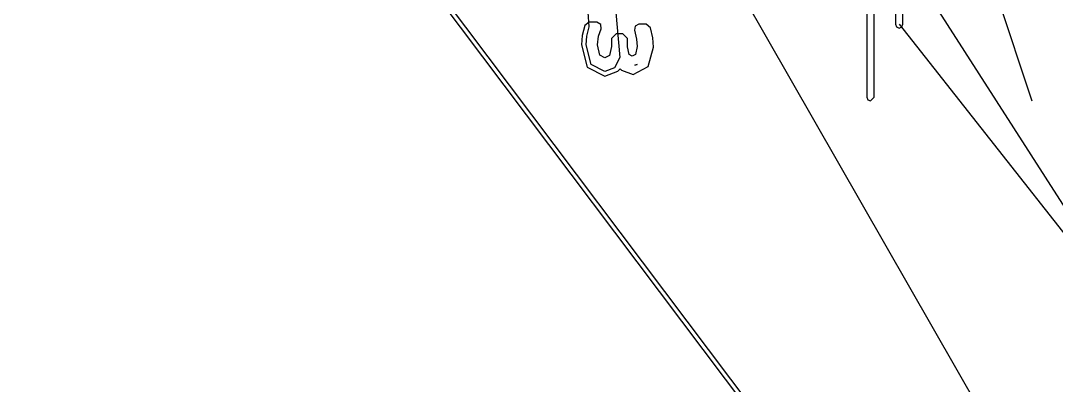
# Model space of a CAD drawing. Extents: x 0 to 334, y -361 to 120.
# Drawn here: x 77.51 to 94.19, y 38.27 to 44.14 of the extents above; entities that cross this region are included whole.
import ezdxf

# ---------------------------------------------------------------- set-up
doc = ezdxf.new("R2010")
doc.units = 0

msp = doc.modelspace()

# ---------------------------------------------------------------- linework, layer by layer
at = {"layer": 'Layer 1'}
for p, q in [((68.6, 80.4392), (134.095, -33.9949)), ((75.452423, 70.589328), (319.8, -310.813)), ((134.095, -21.5749), (66.480002, 68.19915)), ((66.480002, 68.07915), (134.095, -21.6949)), ((91.14, 50.6492), (91.14, 42.9092)), ((91.2, 50.6492), (93.8, 42.8492)), ((91.26, 42.9092), (91.26, 50.6492)), ((86.665268, 44.041862), (86.2991, 49.6758)), ((86.666972, 49.180756), (87.160059, 43.546815)), ((91.6, 44.8522), (91.6, 44.0822)), ((91.72, 44.0822), (91.72, 44.8522)), ((86.59366, 44.063998), (86.555494, 43.903664)), ((86.6653, 44.1168), (86.59366, 44.063998)), ((86.792258, 44.116795), (86.6653, 44.1168)), ((86.856329, 44.080769), (86.792258, 44.116795)), ((86.858859, 44.007308), (86.856329, 44.080769)), ((87.406616, 44.05368), (87.394782, 43.987519)), ((87.4667, 44.0838), (87.406616, 44.05368)), ((87.583887, 44.083859), (87.4667, 44.0838)), ((87.656698, 44.026845), (87.583887, 44.083859)), ((91.6, 44.0822), (91.617574, 44.039774)), ((91.66, 44.0822), (183.61, -72.6649)), ((91.702426, 44.039774), (91.72, 44.0822)), ((86.555494, 43.903664), (86.542123, 43.749172)), ((86.617091, 43.749234), (86.629461, 43.891514)), ((86.629461, 43.891514), (86.665268, 44.041862)), ((86.802802, 43.753602), (86.817297, 43.890635)), ((86.817297, 43.890635), (86.8173, 43.8906)), ((86.8173, 43.8906), (86.858859, 44.007308)), ((86.8173, 43.8906), (86.8173, 43.8906)), ((87.1015, 43.9276), (87.0265, 43.8526)), ((87.2096, 43.9276), (87.1015, 43.9276)), ((87.2846, 43.8526), (87.2096, 43.9276)), ((87.394782, 43.987519), (87.429197, 43.843079)), ((87.689392, 43.861723), (87.656698, 44.026845)), ((91.617574, 44.039774), (91.66, 44.0222)), ((91.66, 44.0222), (91.702426, 44.039774)), ((86.542123, 43.749172), (86.634649, 43.389059)), ((86.695867, 43.432404), (86.617091, 43.749234)), ((86.838866, 43.583502), (86.802802, 43.753602)), ((87.0265, 43.725), (86.991913, 43.580484)), ((87.0265, 43.8526), (87.0265, 43.725)), ((87.284539, 43.719105), (87.2846, 43.8526)), ((87.310313, 43.593555), (87.284539, 43.719105)), ((87.439877, 43.724973), (87.412478, 43.596242)), ((87.429197, 43.843079), (87.429197, 43.843078)), ((87.429197, 43.843078), (87.439877, 43.724973)), ((87.689406, 43.861621), (87.689392, 43.861723)), ((87.700554, 43.71183), (87.689406, 43.861621)), ((86.83906, 43.583213), (86.838866, 43.583502)), ((86.918557, 43.543308), (86.83906, 43.583213)), ((86.991413, 43.579785), (86.918557, 43.543308)), ((86.991913, 43.580484), (86.991413, 43.579785)), ((87.359929, 43.568951), (87.310313, 43.593555)), ((87.411926, 43.595419), (87.359929, 43.568951)), ((87.412478, 43.596242), (87.411926, 43.595419)), ((87.618867, 43.402085), (87.700586, 43.711768)), ((87.700586, 43.711768), (87.700554, 43.71183)), ((86.634649, 43.389059), (86.918555, 43.245864)), ((86.918523, 43.320926), (86.695867, 43.432404)), ((87.160059, 43.546815), (87.076075, 43.381066)), ((87.373633, 43.271534), (87.618867, 43.402085)), ((87.440502, 43.434883), (87.403342, 43.423551)), ((87.403342, 43.423551), (87.440502, 43.434883)), ((87.440502, 43.434883), (87.440502, 43.434883)), ((87.076075, 43.381066), (86.918523, 43.320926)), ((86.918555, 43.245864), (87.127378, 43.326265)), ((87.127378, 43.326265), (87.163806, 43.366808)), ((87.163806, 43.366808), (87.185517, 43.343985)), ((87.185517, 43.343985), (87.185838, 43.343685)), ((87.185838, 43.343685), (87.373633, 43.271534)), ((91.14, 42.9092), (91.157574, 42.866774)), ((91.2, 42.8492), (91.26, 42.9092)), ((91.157574, 42.866774), (91.2, 42.8492))]:
    msp.add_line(p, q, dxfattribs=at)

doc.saveas('drawing.dxf')
